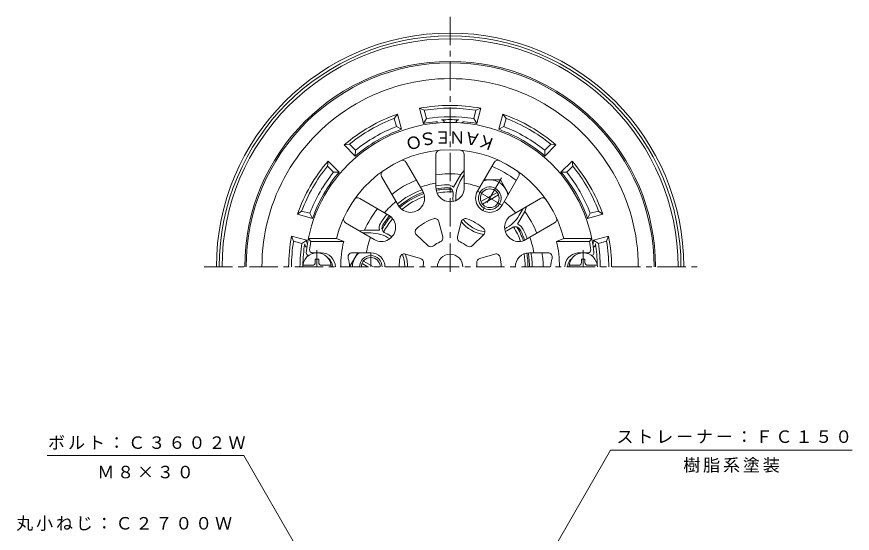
# Model space of a CAD drawing. Units: millimetres, scale not verified. Extents: x -179 to 142, y -231 to 258.
# Drawn here: x -177.7 to 117.3, y 76.3 to 258.4 of the extents above; entities that cross this region are included whole.
import ezdxf
from ezdxf.enums import TextEntityAlignment as Align

# ---------------------------------------------------------------- set-up
doc = ezdxf.new("R2010")
doc.units = ezdxf.units.MM
doc.header["$LTSCALE"] = 2
doc.linetypes.add('CHAIN1', pattern=[8, 5, -1, 1, -1])
for name, color, linetype, lineweight in [('0-0_通り芯', 3, 'Continuous', 9), ('0-1_躯体', 2, 'Continuous', 9), ('0-2_仕上', 6, 'Continuous', 9), ('0-5_寸法', 7, 'Continuous', 9), ('0-A', 4, 'Continuous', 9)]:
    doc.layers.add(name, color=color, linetype=linetype, lineweight=lineweight)
doc.layers.add('0-B', color=7, linetype='Continuous')
doc.styles.add('ＭＳ ゴシック', font='')
doc.styles.get('ＭＳ ゴシック').set_extended_font_data('MS Gothic')

msp = doc.modelspace()

# ---------------------------------------------------------------- linework, layer by layer
at = {"layer": '0-0_通り芯', "linetype": 'CHAIN1'}
for p, q in [((-24.656, 258.437), (-24.656, 168.327)), ((-111.482, 170.179), (63.47, 170.179))]:
    msp.add_line(p, q, dxfattribs=at)
at = {"layer": '0-0_通り芯', "color": 6}
msp.add_line((-70.156, 175.179), (-73.295, 175.179), dxfattribs=at)
at = {"layer": '0-0_通り芯'}
for radius, start, end in [(82.5, 0, 180), (81.5, 0, 180), (80.5, 0, 180), (27.5, 89.1476, 100.28612), (27.5, 109.71393, 130.28601), (26.5, 109.95459, 130.04538), (26.5, 87.7542, 100.04547), (27.5, 139.71399, 150.85265), (26.5, 139.95462, 152.24594), (26.5, 19.95467, 32.2459), (27.5, 19.71402, 30.85243), (26.5, 0, 10.04539), (27.5, 0, 10.28604)]:
    msp.add_arc((-24.656, 170.179), radius, start, end, dxfattribs=at)
at = {"layer": '0-0_通り芯', "color": 6}
msp.add_arc((-70.156, 170.179), 5, 0, 90, dxfattribs=at)
at = {"layer": '0-1_躯体'}
for p, q in [((-34.081, 220.809), (-35.509, 226.137)), ((-33.767, 225.433), (-35.509, 226.137)), ((-32.987, 222.52), (-33.767, 225.433)), ((-16.325, 222.52), (-15.545, 225.433)), ((-15.545, 225.433), (-13.804, 226.137)), ((-15.231, 220.809), (-13.804, 226.137)), ((-44.393, 222.586), (-43.236, 224.066)), ((-43.612, 219.673), (-44.393, 222.586)), ((-41.809, 218.739), (-43.236, 224.066)), ((-32.987, 222.52), (-34.081, 220.809)), ((-15.231, 220.809), (-16.325, 222.52)), ((-7.504, 218.739), (-6.076, 224.066)), ((-4.92, 222.586), (-6.076, 224.066)), ((-5.7, 219.673), (-4.92, 222.586)), ((-41.809, 218.739), (-43.612, 219.673)), ((-5.7, 219.673), (-7.504, 218.739)), ((-60.174, 213.475), (-62.034, 213.213)), ((-58.134, 209.314), (-62.034, 213.213)), ((-58.041, 211.343), (-60.174, 213.475)), ((8.729, 211.343), (10.861, 213.475)), ((8.821, 209.314), (12.721, 213.213)), ((10.861, 213.475), (12.721, 213.213)), ((-58.041, 211.343), (-58.134, 209.314)), ((8.821, 209.314), (8.729, 211.343)), ((-67.952, 205.697), (-67.69, 207.557)), ((-63.791, 203.657), (-67.69, 207.557)), ((14.478, 203.657), (18.378, 207.557)), ((18.639, 205.697), (18.378, 207.557)), ((-65.82, 203.564), (-67.952, 205.697)), ((-63.791, 203.657), (-65.82, 203.564)), ((-20.829, 202.808), (-19.656, 204.26)), ((16.507, 203.564), (14.478, 203.657)), ((16.507, 203.564), (18.639, 205.697)), ((-20.829, 202.808), (-23.438, 198.289)), ((-19.656, 202.84), (-21.049, 200.428)), ((-77.063, 189.916), (-78.543, 188.759)), ((-74.15, 189.135), (-77.063, 189.916)), ((-74.15, 189.135), (-73.216, 187.332)), ((1.687, 189.808), (-0.921, 185.289)), ((1.128, 190.84), (-0.264, 188.428)), ((1.687, 189.808), (2.358, 191.55)), ((23.903, 187.332), (24.838, 189.135)), ((24.838, 189.135), (27.751, 189.916)), ((27.751, 189.916), (29.231, 188.759)), ((-73.216, 187.332), (-78.543, 188.759)), ((23.903, 187.332), (29.231, 188.759)), ((-54.827, 183.179), (-56.671, 182.889)), ((-54.827, 183.179), (-49.609, 183.179)), ((-75.286, 179.604), (-80.614, 181.032)), ((-79.91, 179.291), (-80.614, 181.032)), ((-55.441, 182.179), (-52.656, 182.179)), ((25.974, 179.604), (31.301, 181.032)), ((30.598, 179.291), (31.301, 181.032)), ((-76.997, 178.51), (-79.91, 179.291)), ((-76.997, 178.51), (-75.286, 179.604)), ((27.685, 178.51), (25.974, 179.604)), ((27.685, 178.51), (30.598, 179.291))]:
    msp.add_line(p, q, dxfattribs=at)
for centre, radius, start, end in [((-24.656, 170.179), 72.5, 0, 180), ((-24.656, 170.179), 72, 0, 180), ((-24.656, 170.179), 66.441, 359.99998, 180), ((-24.656, 170.179), 57, 79.02406, 100.97594), ((-24.656, 170.179), 56, 80.63637, 99.36365), ((-24.656, 170.179), 57, 109.02406, 130.97594), ((-24.656, 170.179), 56, 110.63637, 129.36365), ((-24.656, 170.179), 51.5, 95.68213, 100.54533), ((-24.656, 170.179), 53, 80.95651, 99.04347), ((-29.656, 220.431), 1, 35.18959, 95.68202), ((-24.656, 170.179), 51.969, 86.62567, 93.37433), ((-27.656, 221.06), 1, 4.57698, 93.37471), ((-21.656, 221.06), 1, 86.62529, 175.42302), ((-19.656, 220.431), 1, 84.31798, 144.81041), ((-24.656, 170.179), 51.5, 79.45464, 84.31787), ((-24.656, 170.179), 57, 49.02406, 70.97594), ((-24.656, 170.179), 56, 50.63637, 69.36365), ((-24.656, 170.179), 51.5, 109.45464, 130.54533), ((-24.656, 170.179), 53, 110.95651, 129.04347), ((-24.656, 170.179), 51.5, 49.45464, 70.54533), ((-24.656, 170.179), 53, 50.95651, 69.04347), ((-24.656, 170.179), 57, 139.02406, 160.97594), ((-24.656, 170.179), 57, 19.02406, 40.97594), ((-24.656, 170.179), 56, 140.63637, 159.36365), ((-24.656, 170.179), 53, 140.95651, 159.04347), ((-24.656, 170.179), 51.5, 139.45464, 160.54533), ((-24.656, 170.179), 38.45, 52.52826, 67.47176), ((-24.656, 170.179), 51.5, 19.45464, 40.54533), ((-24.656, 170.179), 53, 20.95651, 39.04347), ((-24.656, 170.179), 56, 20.63637, 39.36365), ((-24.656, 170.179), 32.852, 111.24574, 128.75421), ((-24.656, 170.179), 32.852, 83.31032, 98.75424), ((-24.656, 170.179), 29, 91.9821, 99.92824), ((-24.656, 170.179), 28, 91.98199, 100.24509), ((-25.555, 196.164), 3, 45.10698, 91.98233), ((-25.555, 196.164), 2, 353.35457, 91.98219), ((-10.656, 194.428), 12, 150.00002, 183.91335), ((-24.656, 170.179), 29, 110.07182, 129.92815), ((-24.656, 170.179), 28, 109.75494, 130.24503), ((-10.656, 194.428), 13, 173.35486, 185.01871), ((-24.656, 170.179), 32.852, 141.24577, 156.68968), ((-24.656, 170.179), 29, 140.07182, 148.01791), ((-24.656, 170.179), 32.852, 21.24576, 36.6897), ((-24.656, 170.179), 28, 139.75504, 148.01797), ((-10.656, 194.428), 13, 219.51103, 260.48894), ((-10.656, 194.428), 12, 218.13271, 261.86731), ((-10.656, 194.428), 12, 296.08658, 330), ((-46.71, 183.95), 3, 148.0177, 194.89305), ((-46.71, 183.95), 2, 148.0177, 246.64532), ((-10.656, 194.428), 13, 294.98125, 306.64517), ((-1.703, 182.393), 2, 28.0177, 126.64532), ((-1.703, 182.393), 3, 28.0177, 74.89305), ((-24.656, 170.179), 28, 19.87531, 28.01797), ((-24.656, 170.179), 29, 20.07179, 28.01791), ((-24.656, 170.179), 57, 169.02405, 179.99998), ((-52.656, 170.179), 12, 56.08647, 90), ((-52.656, 170.179), 13, 54.98122, 66.64517), ((-24.656, 170.179), 57, 0, 10.97594), ((-24.656, 170.179), 56, 170.63634, 179.99998), ((-24.656, 170.179), 53, 170.95651, 179.99998), ((-24.656, 170.179), 51.969, 170.96971, 179.35855), ((-74.994, 178.179), 1, 170.97121, 259.76781), ((-74.348, 179.179), 1, 169.7332, 230.2282), ((-24.656, 170.179), 51.5, 169.45467, 169.73407), ((25.035, 179.179), 1, 309.7718, 10.2668), ((25.681, 178.179), 1, 280.23219, 9.02879), ((-24.656, 170.179), 51.5, 10.26593, 10.54533), ((-24.656, 170.179), 51.969, 0.64145, 9.03029), ((-24.656, 170.179), 53, 0, 9.04347), ((-24.656, 170.179), 56, 0, 9.36365), ((-52.656, 170.179), 12, 0, 21.86731), ((-52.656, 170.179), 13, 0, 20.48894), ((-24.656, 170.179), 28, 0, 10.24498), ((-24.656, 170.179), 29, 0, 9.92821), ((-24.656, 170.179), 32.852, 0, 8.75424)]:
    msp.add_arc(centre, radius, start, end, dxfattribs=at)
at = {"layer": '0-2_仕上'}
for p, q in [((-29.656, 198.179), (-29.656, 209.884)), ((-19.656, 198.179), (-19.656, 209.884)), ((-34.326, 196.928), (-40.179, 207.065)), ((-14.986, 196.928), (-9.134, 207.065)), ((-42.986, 191.928), (-48.839, 202.065)), ((-6.326, 191.928), (-0.473, 202.065)), ((-46.405, 188.509), (-56.542, 194.362)), ((-2.908, 188.509), (7.23, 194.362)), ((-28.596, 186.132), (-27.269, 180.759)), ((-20.717, 186.132), (-22.043, 180.759)), ((-51.405, 179.849), (-61.542, 185.702)), ((2.092, 179.849), (12.229, 185.702)), ((-74.666, 180.179), (-64.788, 180.179)), ((-64.788, 180.179), (-62.218, 179.179)), ((-36.502, 181.567), (-32.512, 177.732)), ((-12.811, 181.567), (-16.801, 177.732)), ((15.476, 180.179), (12.906, 179.179)), ((25.354, 180.179), (15.476, 180.179)), ((-52.656, 175.179), (-59.202, 175.179)), ((-40.441, 174.744), (-35.125, 173.206)), ((-8.871, 174.744), (-14.188, 173.206)), ((3.344, 175.179), (9.889, 175.179)), ((24.198, 175.203), (20.381, 175.203))]:
    msp.add_line(p, q, dxfattribs=at)
for points in [[(-74.666, 180.179), (-73.84, 179.179), (-62.218, 179.179)], [(25.354, 180.179), (24.527, 179.179), (12.906, 179.179)]]:
    msp.add_lwpolyline(points, dxfattribs=at)
for centre, radius, start, end in [((-24.656, 170.179), 51, 5.62611, 174.37372), ((-24.656, 170.179), 41.359, 13.99187, 166.00813), ((-28.156, 209.884), 1.5, 95.03786, 180.00006), ((-21.156, 209.884), 1.5, 0.00055, 84.96275), ((-41.478, 206.315), 1.5, 30.00055, 114.96275), ((-7.835, 206.315), 1.5, 65.03786, 150.00006), ((-47.54, 202.815), 1.5, 125.03786, 210.00006), ((-1.773, 202.815), 1.5, 330.00055, 54.96275), ((-24.656, 170.179), 30, 99.59402, 110.40593), ((-24.656, 198.179), 5, 179.99976, 0.00009), ((-24.656, 170.179), 30, 69.59402, 80.40593), ((-38.656, 194.428), 5, 209.99976, 30.00009), ((-10.656, 194.428), 5, 149.99976, 330.00009), ((-57.292, 193.063), 1.5, 60.00055, 144.96275), ((-24.656, 170.179), 30, 129.59402, 140.40593), ((-24.656, 170.179), 30, 39.59402, 50.40593), ((7.98, 193.063), 1.5, 35.03786, 120.00006), ((-60.792, 187.001), 1.5, 155.03786, 240.00006), ((-48.905, 184.179), 5, 239.99976, 60.00009), ((-24.656, 170.179), 18, 109.08827, 130.91173), ((-30.052, 185.772), 1.5, 13.87173, 109.08801), ((-19.26, 185.772), 1.5, 70.91199, 166.12827), ((-24.656, 170.179), 18, 49.08827, 70.91173), ((-0.408, 184.179), 5, 119.99976, 300.00009), ((11.479, 187.001), 1.5, 300.00055, 24.96275), ((-35.462, 182.649), 1.5, 130.91199, 226.12827), ((-13.85, 182.649), 1.5, 313.87173, 49.08801), ((-24.656, 170.179), 30, 159.59402, 170.40593), ((-28.725, 180.399), 1.5, 291.70969, 13.87173), ((-20.587, 180.399), 1.5, 166.12827, 248.29031), ((-24.656, 170.179), 30, 9.59402, 20.40593), ((-24.656, 170.179), 50, 169.63025, 173.10789), ((-24.656, 170.179), 38.625, 166.5257, 180), ((-31.472, 178.813), 1.5, 226.12827, 308.29031), ((-24.656, 170.179), 9.5, 111.71001, 128.28996), ((-24.656, 170.179), 9.5, 51.71001, 68.28996), ((-17.84, 178.813), 1.5, 231.70969, 313.87173), ((-24.656, 170.179), 38.625, 0, 13.4743), ((-24.656, 170.179), 50, 6.89211, 10.36975), ((-74.411, 175.179), 1, 180, 257.6218), ((-73.295, 176.179), 1, 180, 270), ((-59.202, 173.679), 1.5, 90, 197.71844), ((-52.656, 170.179), 5, 0, 90.00015), ((-40.858, 173.303), 1.5, 73.87173, 169.08801), ((-24.656, 170.179), 4.5, 0, 180), ((-8.455, 173.303), 1.5, 10.91199, 106.12827), ((3.344, 170.179), 5, 89.99976, 180), ((9.889, 173.679), 1.5, 342.28156, 90), ((20.844, 170.179), 5, 95.30618, 180), ((23.983, 176.179), 1, 282.42018, 0), ((25.098, 175.179), 1, 301.90831, 0), ((-70.156, 170.179), 4, 0, 55.76765), ((-70.156, 170.179), 10, 0, 17.71918), ((-24.656, 170.179), 18, 169.08827, 180), ((-35.541, 171.765), 1.5, 351.70969, 73.87173), ((-24.656, 170.179), 9.5, 171.7101, 180), ((-13.771, 171.765), 1.5, 106.12827, 188.29031), ((-24.656, 170.179), 9.5, 0, 8.28996), ((-24.656, 170.179), 18, 0, 10.91173), ((20.844, 170.179), 10, 162.28082, 180), ((20.844, 170.179), 4, 136.45871, 180)]:
    msp.add_arc(centre, radius, start, end, dxfattribs=at)
at = {"layer": '0-5_寸法'}
for p, q in [((-97.479, 103.644), (-166.952, 103.644)), ((-52.656, 26.009), (-97.479, 103.644)), ((-15.156, 23.865), (31.991, 105.526)), ((31.991, 105.526), (117.324, 105.526))]:
    msp.add_line(p, q, dxfattribs=at)
at = {"layer": '0-A', "linetype": 'CHAIN1'}
for p, q in [((-6.527, 201.58), (-13.156, 190.098)), ((-14.986, 196.928), (-6.326, 191.928)), ((-71.656, 176.152), (-71.656, 170.179)), ((-52.656, 170.179), (-52.656, 175.179)), ((22.344, 176.152), (22.344, 170.179))]:
    msp.add_line(p, q, dxfattribs=at)
at = {"layer": '0-A'}
for p, q in [((-12.68, 200.923), (-6.901, 200.923)), ((-6.901, 200.923), (-4.017, 195.928)), ((-13.752, 193.218), (-8.061, 196.504)), ((-13.252, 192.352), (-7.561, 195.638)), ((-60.162, 170.179), (-57.275, 175.179)), ((-72.256, 171.779), (-72.256, 172.929)), ((-71.056, 172.929), (-72.256, 172.929)), ((-71.056, 171.779), (-71.056, 172.929)), ((-53.656, 170.179), (-55.752, 171.389)), ((-51.656, 170.179), (-55.252, 172.255)), ((21.744, 172.929), (22.944, 172.929)), ((21.744, 171.779), (21.744, 172.929)), ((22.944, 171.779), (22.944, 172.929)), ((-76.62, 170.779), (-73.256, 170.779)), ((-70.056, 170.779), (-66.692, 170.779)), ((-45.156, 170.179), (-45.153, 170.184)), ((-45.156, 170.179), (-45.153, 170.184)), ((20.744, 170.779), (17.38, 170.779)), ((27.308, 170.779), (23.944, 170.779))]:
    msp.add_line(p, q, dxfattribs=at)
msp.add_circle((-10.656, 194.428), 3.324, dxfattribs=at)
for centre, radius, start, end in [((-10.651, 194.425), 6.5, 60.04851, 110.36102), ((-10.656, 194.428), 4, 240.00122, 240.00107), ((-10.651, 194.425), 6.5, 9.79144, 60.04836), ((-71.656, 170.179), 5, 0, 180), ((-52.656, 170.185), 6.5, 129.79126, 180.04874), ((-52.656, 170.179), 4, 0, 180), ((22.344, 170.179), 5, 0, 180), ((-73.256, 171.779), 1, 270, 0), ((-70.056, 171.779), 1, 180, 270), ((-52.656, 170.179), 3.324, 0, 180), ((20.744, 171.779), 1, 270, 0), ((23.944, 171.779), 1, 180, 270)]:
    msp.add_arc(centre, radius, start, end, dxfattribs=at)

# ---------------------------------------------------------------- texts
at = {"layer": '0-5_寸法', "char_height": 4.399, "attachment_point": 7, "style": 'ＭＳ ゴシック'}
for s, insert in [('\\T1.17;ストレーナー：ＦＣ１５０', (34.065, 107.919)), ('\\T1.18;\\~ボルト：Ｃ３６０２Ｗ', (-170.133, 105.784)), ('\\T1.17;樹脂系塗装', (57.658, 97.612)), ('\\T1.17;Ｍ８×３０', (-149.216, 95.584)), ('\\T1.17;丸小ねじ：Ｃ２７００Ｗ', (-177.833, 77.106))]:
    msp.add_mtext(s, dxfattribs=dict(at, insert=insert))
at = {"layer": '0-B', "style": 'ＭＳ ゴシック'}
for s, rotation, p in [('Ｏ', 200, (-35.903, 218.345)), ('Ｓ', 190, (-30.106, 219.4)), ('Ｅ', 180, (-24.156, 219.359)), ('Ｎ', 180, (-19.156, 219.359)), ('Ａ', 170, (-13.311, 218.32)), ('Ｋ', 160, (-7.772, 216.293))]:
    msp.add_text(s, height=4.399, rotation=rotation, dxfattribs=at).set_placement(p, align=Align.BOTTOM_LEFT)

doc.saveas('drawing.dxf')
